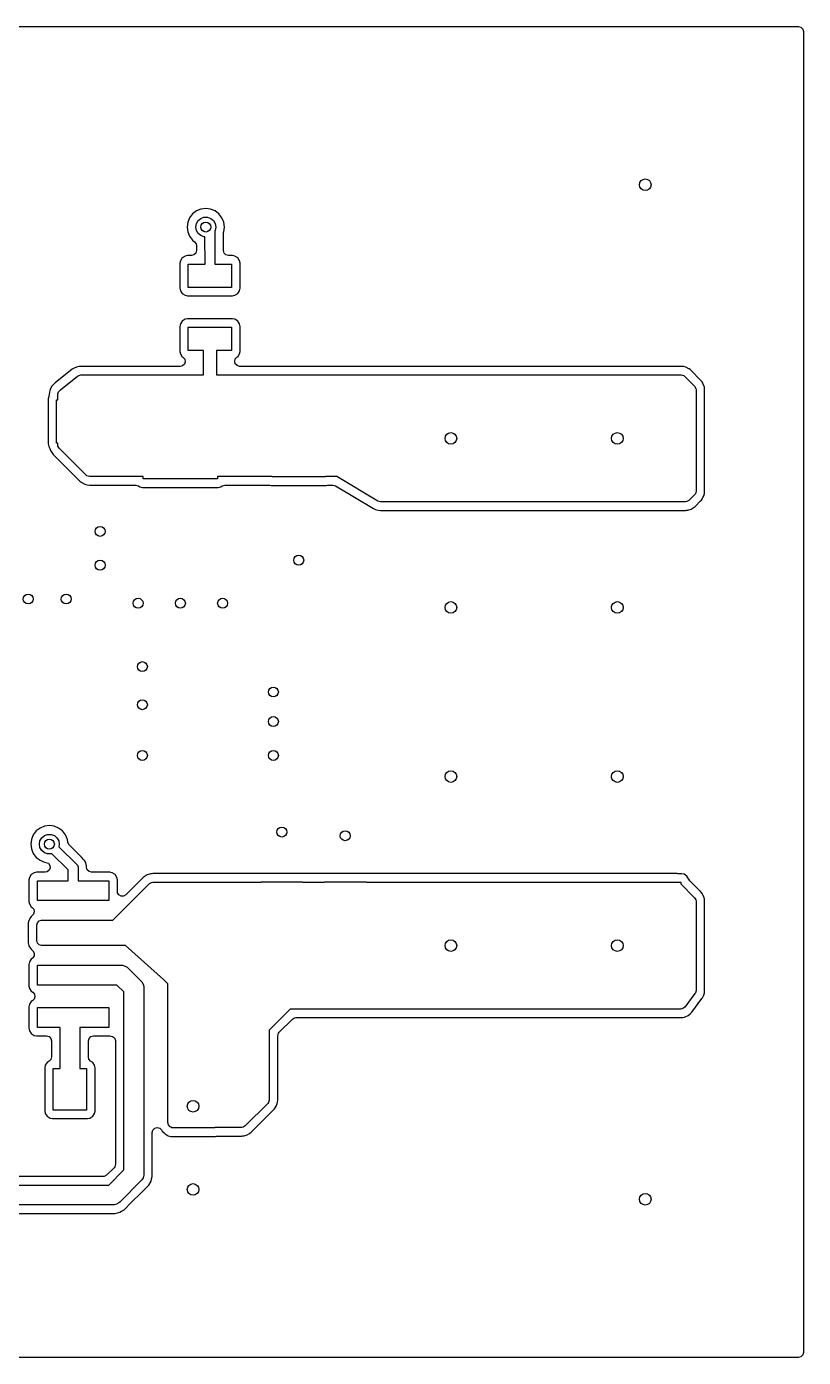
# Model space of a CAD drawing. Extents: x 4.61 to 6.19, y -4.19 to -2.61.
# Drawn here: x 5.268 to 6.187, y -4.187 to -2.613 of the extents above; entities that cross this region are included whole.
import ezdxf

# ---------------------------------------------------------------- set-up
doc = ezdxf.new("R2010")
doc.units = 0
doc.header["$MEASUREMENT"] = 0
doc.layers.add('BLACK', color=7, linetype='CONTINUOUS')

msp = doc.modelspace()

# ---------------------------------------------------------------- linework, layer by layer
at = {"layer": 'BLACK', "linetype": 'CONTINUOUS'}
for p, q in [((4.6188, -2.613), (6.1812, -2.613)), ((6.1812, -2.613), (6.1841, -2.6138)), ((6.1841, -2.6138), (6.1862, -2.6159)), ((6.1862, -2.6159), (6.187, -2.6188)), ((6.187, -2.6188), (6.187, -4.1812)), ((5.469, -2.8309), (5.4644, -2.8344)), ((5.4743, -2.8287), (5.469, -2.8309)), ((5.48, -2.828), (5.4743, -2.8287)), ((5.4743, -2.8287), (5.4743, -2.8287)), ((5.4857, -2.8287), (5.48, -2.828)), ((5.48, -2.828), (5.48, -2.828)), ((5.491, -2.8309), (5.4857, -2.8287)), ((5.4956, -2.8344), (5.491, -2.8309)), ((5.491, -2.8309), (5.491, -2.8309)), ((5.4587, -2.8443), (5.458, -2.85)), ((5.4609, -2.839), (5.4587, -2.8443)), ((5.4587, -2.8443), (5.4587, -2.8443)), ((5.4644, -2.8344), (5.4609, -2.839)), ((5.4682, -2.85), (5.4689, -2.846)), ((5.4689, -2.846), (5.471, -2.8424)), ((5.471, -2.8424), (5.4741, -2.8398)), ((5.4741, -2.8398), (5.4779, -2.8384)), ((5.4779, -2.8384), (5.4821, -2.8384)), ((5.4821, -2.8384), (5.4859, -2.8398)), ((5.4859, -2.8398), (5.489, -2.8424)), ((5.489, -2.8424), (5.4911, -2.846)), ((5.4911, -2.846), (5.4918, -2.85)), ((5.4991, -2.839), (5.4956, -2.8344)), ((5.4956, -2.8344), (5.4956, -2.8344)), ((5.4956, -2.8344), (5.4956, -2.8344)), ((5.5013, -2.8443), (5.4991, -2.839)), ((5.502, -2.85), (5.5013, -2.8443)), ((5.458, -2.85), (5.458, -2.85)), ((5.458, -2.85), (5.4587, -2.8557)), ((5.4587, -2.8557), (5.4609, -2.861)), ((5.4609, -2.861), (5.4609, -2.861)), ((5.4609, -2.861), (5.4644, -2.8656)), ((5.4689, -2.854), (5.4682, -2.85)), ((5.471, -2.8576), (5.4689, -2.854)), ((5.4741, -2.8602), (5.471, -2.8576)), ((5.4779, -2.8616), (5.4741, -2.8602)), ((5.4791, -2.8616), (5.4779, -2.8616)), ((5.4792, -2.8938), (5.4791, -2.8616)), ((5.4911, -2.854), (5.4908, -2.8546)), ((5.4908, -2.8546), (5.4909, -2.8938)), ((5.4918, -2.85), (5.4911, -2.854)), ((5.5009, -2.8577), (5.5012, -2.8561)), ((5.5009, -2.8779), (5.5009, -2.8577)), ((5.5012, -2.8561), (5.5013, -2.8557)), ((5.5012, -2.8561), (5.5012, -2.8561)), ((5.5013, -2.8557), (5.502, -2.85)), ((5.5013, -2.8557), (5.5013, -2.8557)), ((5.4644, -2.8656), (5.4668, -2.8674)), ((5.4668, -2.8674), (5.4686, -2.8698)), ((5.4691, -2.8779), (5.4683, -2.8809)), ((5.4686, -2.8698), (5.4691, -2.872)), ((5.4691, -2.872), (5.4691, -2.8779)), ((5.5017, -2.8809), (5.5009, -2.8779)), ((5.45, -2.8899), (5.4494, -2.8928)), ((5.4494, -2.8928), (5.4494, -2.9224)), ((5.4522, -2.8866), (5.45, -2.8899)), ((5.4555, -2.8844), (5.4522, -2.8866)), ((5.4522, -2.8866), (5.4522, -2.8866)), ((5.4584, -2.8838), (5.4555, -2.8844)), ((5.4632, -2.8838), (5.4584, -2.8838)), ((5.4594, -2.9214), (5.4594, -2.8938)), ((5.4594, -2.8938), (5.4792, -2.8938)), ((5.4661, -2.883), (5.4632, -2.8838)), ((5.4683, -2.8809), (5.4661, -2.883)), ((5.4909, -2.8938), (5.5106, -2.8938)), ((5.5039, -2.883), (5.5017, -2.8809)), ((5.5068, -2.8838), (5.5039, -2.883)), ((5.5116, -2.8838), (5.5068, -2.8838)), ((5.5106, -2.8938), (5.5106, -2.9214)), ((5.5145, -2.8844), (5.5116, -2.8838)), ((5.5178, -2.8866), (5.5145, -2.8844)), ((5.52, -2.8899), (5.5178, -2.8866)), ((5.5178, -2.8866), (5.5178, -2.8866)), ((5.5178, -2.8866), (5.5178, -2.8866)), ((5.5206, -2.8928), (5.52, -2.8899)), ((5.5206, -2.9224), (5.5206, -2.8928)), ((5.4494, -2.9224), (5.45, -2.9253)), ((5.45, -2.9253), (5.4522, -2.9286)), ((5.5106, -2.9214), (5.4594, -2.9214)), ((5.5178, -2.9286), (5.52, -2.9253)), ((5.52, -2.9253), (5.5206, -2.9224)), ((5.4522, -2.9286), (5.4522, -2.9286)), ((5.4522, -2.9286), (5.4555, -2.9308)), ((5.4555, -2.9308), (5.4555, -2.9308)), ((5.4555, -2.9308), (5.4584, -2.9314)), ((5.4584, -2.9314), (5.5116, -2.9314)), ((5.5116, -2.9314), (5.5145, -2.9308)), ((5.5145, -2.9308), (5.5178, -2.9286)), ((5.4555, -2.9592), (5.4522, -2.9614)), ((5.4584, -2.9586), (5.4555, -2.9592)), ((5.5116, -2.9586), (5.4584, -2.9586)), ((5.5145, -2.9592), (5.5116, -2.9586)), ((5.5178, -2.9614), (5.5145, -2.9592)), ((5.45, -2.9647), (5.4494, -2.9676)), ((5.4494, -2.9676), (5.4494, -2.9972)), ((5.4522, -2.9614), (5.45, -2.9647)), ((5.4522, -2.9614), (5.4522, -2.9614)), ((5.4594, -2.9962), (5.4594, -2.9686)), ((5.4594, -2.9686), (5.5106, -2.9686)), ((5.5106, -2.9686), (5.5106, -2.9962)), ((5.52, -2.9647), (5.5178, -2.9614)), ((5.5178, -2.9614), (5.5178, -2.9614)), ((5.5178, -2.9614), (5.5178, -2.9614)), ((5.5206, -2.9676), (5.52, -2.9647)), ((5.5206, -2.9972), (5.5206, -2.9676)), ((5.4494, -2.9972), (5.45, -3.0001)), ((5.45, -3.0001), (5.4522, -3.0034)), ((5.4522, -3.0034), (5.4522, -3.0034)), ((5.4522, -3.0034), (5.4531, -3.004)), ((5.4531, -3.004), (5.4551, -3.0063)), ((5.4551, -3.0063), (5.4557, -3.0093)), ((5.4772, -2.9962), (5.4594, -2.9962)), ((5.4772, -3.025), (5.4772, -2.9962)), ((5.5106, -2.9962), (5.4928, -2.9962)), ((5.4928, -2.9962), (5.4928, -3.025)), ((5.5143, -3.0089), (5.515, -3.006)), ((5.515, -3.006), (5.5169, -3.004)), ((5.5169, -3.004), (5.5175, -3.0036)), ((5.5175, -3.0036), (5.5178, -3.0034)), ((5.5178, -3.0034), (5.52, -3.0001)), ((5.52, -3.0001), (5.5206, -2.9972)), ((5.322, -3.0183), (5.3018, -3.0345)), ((5.3243, -3.0169), (5.322, -3.0183)), ((5.3271, -3.0157), (5.3243, -3.0169)), ((5.3243, -3.0169), (5.3243, -3.0169)), ((5.3304, -3.0149), (5.3271, -3.0157)), ((5.3271, -3.0157), (5.3271, -3.0157)), ((5.3313, -3.0148), (5.3304, -3.0149)), ((5.3315, -3.0148), (5.3313, -3.0148)), ((5.3321, -3.0148), (5.3315, -3.0148)), ((5.4499, -3.0148), (5.3321, -3.0148)), ((5.4525, -3.0142), (5.4499, -3.0148)), ((5.4548, -3.0122), (5.4525, -3.0142)), ((5.4557, -3.0093), (5.4548, -3.0122)), ((5.515, -3.0119), (5.5143, -3.0089)), ((5.5172, -3.014), (5.515, -3.0119)), ((5.5201, -3.0148), (5.5172, -3.014)), ((6.0426, -3.0148), (5.5201, -3.0148)), ((6.0452, -3.0151), (6.0426, -3.0148)), ((6.0426, -3.0148), (6.0426, -3.0148)), ((6.0481, -3.0159), (6.0452, -3.0151)), ((6.0452, -3.0151), (6.0452, -3.0151)), ((6.0517, -3.0177), (6.0481, -3.0159)), ((6.0481, -3.0159), (6.0481, -3.0159)), ((6.0519, -3.0178), (6.0517, -3.0177)), ((6.052, -3.0179), (6.0519, -3.0178)), ((6.0529, -3.0186), (6.052, -3.0179)), ((6.0539, -3.0195), (6.0529, -3.0186)), ((6.0529, -3.0186), (6.0529, -3.0186)), ((6.0529, -3.0186), (6.0529, -3.0186)), ((6.0655, -3.0311), (6.0539, -3.0195)), ((5.2995, -3.0366), (5.298, -3.0382)), ((5.3008, -3.0353), (5.2995, -3.0366)), ((5.3018, -3.0345), (5.3008, -3.0353)), ((5.3008, -3.0353), (5.3008, -3.0353)), ((5.3082, -3.0424), (5.3284, -3.0263)), ((5.3284, -3.0263), (5.3312, -3.0251)), ((5.3312, -3.0251), (5.3321, -3.025)), ((5.3321, -3.025), (5.4772, -3.025)), ((5.4928, -3.025), (6.0426, -3.025)), ((6.0426, -3.025), (6.0455, -3.0258)), ((6.0455, -3.0258), (6.0467, -3.0267)), ((6.0467, -3.0267), (6.0583, -3.0383)), ((6.0671, -3.0332), (6.0655, -3.0311)), ((6.0686, -3.0358), (6.0671, -3.0332)), ((6.0699, -3.0396), (6.0686, -3.0358)), ((5.2942, -3.0505), (5.2936, -3.0534)), ((5.2936, -3.0534), (5.2936, -3.1066)), ((5.2943, -3.0501), (5.2942, -3.0505)), ((5.2948, -3.048), (5.2943, -3.0501)), ((5.2951, -3.0452), (5.2948, -3.0478)), ((5.2948, -3.0478), (5.2948, -3.0479)), ((5.2948, -3.0479), (5.2948, -3.0479)), ((5.2948, -3.0479), (5.2948, -3.048)), ((5.2948, -3.048), (5.2948, -3.048)), ((5.2959, -3.0422), (5.2951, -3.0452)), ((5.2951, -3.0452), (5.2951, -3.0452)), ((5.2977, -3.0387), (5.2959, -3.0422)), ((5.2959, -3.0422), (5.2959, -3.0422)), ((5.298, -3.0382), (5.2977, -3.0387)), ((5.2977, -3.0387), (5.2977, -3.0387)), ((5.305, -3.0478), (5.3058, -3.0449)), ((5.305, -3.0544), (5.305, -3.0478)), ((5.3058, -3.0449), (5.3072, -3.0432)), ((5.3072, -3.0432), (5.3082, -3.0424)), ((6.0583, -3.0383), (6.0598, -3.0409)), ((6.0598, -3.0409), (6.06, -3.0424)), ((6.06, -3.0424), (6.06, -3.1626)), ((6.0701, -3.0411), (6.0699, -3.0396)), ((6.0702, -3.0424), (6.0701, -3.0411)), ((6.0702, -3.1626), (6.0702, -3.0424)), ((6.0702, -3.0424), (6.0702, -3.0424)), ((5.3036, -3.1056), (5.3036, -3.0544)), ((5.3036, -3.0544), (5.305, -3.0544)), ((5.2936, -3.1066), (5.2942, -3.1095)), ((5.2942, -3.1095), (5.2942, -3.1095)), ((5.2942, -3.1095), (5.2949, -3.1106)), ((5.2949, -3.1106), (5.2956, -3.112)), ((5.2956, -3.112), (5.2964, -3.1142)), ((5.2964, -3.1142), (5.2979, -3.1168)), ((5.305, -3.1056), (5.3036, -3.1056)), ((5.305, -3.1076), (5.305, -3.1056)), ((5.3052, -3.1091), (5.305, -3.1076)), ((5.3067, -3.1117), (5.3052, -3.1091)), ((5.3383, -3.1433), (5.3067, -3.1117)), ((5.2979, -3.1168), (5.2995, -3.1189)), ((5.2995, -3.1189), (5.3311, -3.1505)), ((5.3395, -3.1442), (5.3383, -3.1433)), ((5.3424, -3.145), (5.3395, -3.1442)), ((5.4061, -3.145), (5.3424, -3.145)), ((5.4061, -3.148), (5.4061, -3.145)), ((5.4939, -3.148), (5.4061, -3.148)), ((5.5585, -3.145), (5.4939, -3.145)), ((5.4939, -3.145), (5.4939, -3.148)), ((5.5585, -3.1456), (5.5585, -3.145)), ((5.6215, -3.1456), (5.5585, -3.1456)), ((5.635, -3.145), (5.6215, -3.145)), ((5.6215, -3.145), (5.6215, -3.1456)), ((5.6836, -3.1742), (5.635, -3.145)), ((5.3311, -3.1505), (5.3321, -3.1514)), ((5.3321, -3.1514), (5.3328, -3.1519)), ((5.3328, -3.1519), (5.333, -3.1521)), ((5.333, -3.1521), (5.3331, -3.1522)), ((5.3331, -3.1522), (5.3333, -3.1523)), ((5.3333, -3.1523), (5.3368, -3.154)), ((5.3368, -3.154), (5.3369, -3.1541)), ((5.3369, -3.1541), (5.3369, -3.1541)), ((5.3369, -3.1541), (5.3369, -3.1541)), ((5.3369, -3.1541), (5.3383, -3.1545)), ((5.3383, -3.1545), (5.3398, -3.1549)), ((5.3398, -3.1549), (5.3398, -3.1549)), ((5.3398, -3.1549), (5.3398, -3.1549)), ((5.3398, -3.1549), (5.3424, -3.1552)), ((5.3424, -3.1552), (5.3424, -3.1552)), ((5.3424, -3.1552), (5.3972, -3.1552)), ((5.3972, -3.1552), (5.4001, -3.156)), ((5.4001, -3.156), (5.4004, -3.1562)), ((5.4004, -3.1562), (5.4022, -3.1574)), ((5.4022, -3.1574), (5.4051, -3.158)), ((5.4051, -3.158), (5.4949, -3.158)), ((5.4949, -3.158), (5.4978, -3.1574)), ((5.4978, -3.1574), (5.4996, -3.1562)), ((5.4996, -3.1562), (5.5025, -3.1552)), ((5.5025, -3.1552), (5.5028, -3.1552)), ((5.5028, -3.1552), (5.5548, -3.1552)), ((5.5548, -3.1552), (5.5559, -3.1553)), ((5.5559, -3.1553), (5.5575, -3.1556)), ((5.5575, -3.1556), (5.6225, -3.1556)), ((5.6225, -3.1556), (5.6241, -3.1553)), ((5.6241, -3.1553), (5.6252, -3.1552)), ((5.6252, -3.1552), (5.6305, -3.1552)), ((5.6305, -3.1552), (5.6335, -3.156)), ((5.6335, -3.156), (5.6336, -3.1561)), ((5.6336, -3.1561), (5.6784, -3.1829)), ((6.06, -3.1626), (6.0592, -3.1655)), ((6.0699, -3.1652), (6.0702, -3.1626)), ((6.0702, -3.1626), (6.0702, -3.1626)), ((5.6837, -3.1742), (5.6836, -3.1742)), ((5.6866, -3.175), (5.6837, -3.1742)), ((5.695, -3.175), (5.6866, -3.175)), ((5.845, -3.175), (5.695, -3.175)), ((5.8919, -3.175), (5.845, -3.175)), ((6.0419, -3.175), (5.8919, -3.175)), ((6.0476, -3.175), (6.0419, -3.175)), ((6.0491, -3.1748), (6.0476, -3.175)), ((6.0517, -3.1733), (6.0491, -3.1748)), ((6.0583, -3.1667), (6.0517, -3.1733)), ((6.0592, -3.1655), (6.0583, -3.1667)), ((6.0589, -3.1805), (6.0655, -3.1739)), ((6.0655, -3.1739), (6.0664, -3.1729)), ((6.0664, -3.1729), (6.0671, -3.172)), ((6.0671, -3.172), (6.0672, -3.1719)), ((6.0672, -3.1719), (6.0673, -3.1717)), ((6.0673, -3.1717), (6.0682, -3.1699)), ((6.0673, -3.1717), (6.0673, -3.1717)), ((6.0673, -3.1717), (6.0673, -3.1717)), ((6.0673, -3.1717), (6.0673, -3.1717)), ((6.0682, -3.1699), (6.0691, -3.1681)), ((6.0691, -3.1681), (6.0699, -3.1652)), ((6.0699, -3.1652), (6.0699, -3.1652)), ((6.0699, -3.1652), (6.0699, -3.1652)), ((5.6784, -3.1829), (5.6784, -3.183)), ((5.6784, -3.183), (5.6785, -3.183)), ((5.6785, -3.183), (5.681, -3.1841)), ((5.681, -3.1841), (5.684, -3.1849)), ((5.684, -3.1849), (5.684, -3.1849)), ((5.684, -3.1849), (5.684, -3.1849)), ((5.684, -3.1849), (5.6866, -3.1852)), ((5.6866, -3.1852), (5.6866, -3.1852)), ((5.6866, -3.1852), (6.0476, -3.1852)), ((6.0476, -3.1852), (6.0489, -3.1851)), ((6.0476, -3.1852), (6.0476, -3.1852)), ((6.0489, -3.1851), (6.0504, -3.1849)), ((6.0504, -3.1849), (6.0542, -3.1836)), ((6.0542, -3.1836), (6.0568, -3.1821)), ((6.0568, -3.1821), (6.0589, -3.1805)), ((5.2759, -3.569), (5.2737, -3.5743)), ((5.2794, -3.5644), (5.2759, -3.569)), ((5.284, -3.5609), (5.2794, -3.5644)), ((5.2839, -3.576), (5.286, -3.5724)), ((5.2893, -3.5587), (5.284, -3.5609)), ((5.286, -3.5724), (5.2891, -3.5698)), ((5.2891, -3.5698), (5.2929, -3.5684)), ((5.295, -3.558), (5.2893, -3.5587)), ((5.2893, -3.5587), (5.2893, -3.5587)), ((5.2929, -3.5684), (5.2971, -3.5684)), ((5.3007, -3.5587), (5.295, -3.558)), ((5.295, -3.558), (5.295, -3.558)), ((5.2971, -3.5684), (5.3009, -3.5698)), ((5.306, -3.5609), (5.3007, -3.5587)), ((5.3009, -3.5698), (5.304, -3.5724)), ((5.304, -3.5724), (5.3061, -3.576)), ((5.3106, -3.5644), (5.306, -3.5609)), ((5.306, -3.5609), (5.306, -3.5609)), ((5.3141, -3.569), (5.3106, -3.5644)), ((5.3163, -3.5743), (5.3141, -3.569)), ((5.3141, -3.569), (5.3141, -3.569)), ((5.2737, -3.5743), (5.273, -3.58)), ((5.273, -3.58), (5.273, -3.58)), ((5.273, -3.58), (5.2737, -3.5857)), ((5.2737, -3.5743), (5.2737, -3.5743)), ((5.2737, -3.5857), (5.2759, -3.591)), ((5.2832, -3.58), (5.2839, -3.576)), ((5.2839, -3.584), (5.2832, -3.58)), ((5.286, -3.5876), (5.2839, -3.584)), ((5.2891, -3.5902), (5.286, -3.5876)), ((5.3061, -3.576), (5.3068, -3.58)), ((5.3068, -3.58), (5.3063, -3.583)), ((5.3063, -3.583), (5.3274, -3.604)), ((5.3167, -3.5774), (5.3163, -3.5743)), ((5.3168, -3.5782), (5.3167, -3.5774)), ((5.3184, -3.5808), (5.3168, -3.5782)), ((5.333, -3.5954), (5.3184, -3.5808)), ((5.2759, -3.591), (5.2794, -3.5956)), ((5.2794, -3.5956), (5.2794, -3.5956)), ((5.2794, -3.5956), (5.284, -3.5991)), ((5.284, -3.5991), (5.284, -3.5991)), ((5.284, -3.5991), (5.2873, -3.6005)), ((5.2873, -3.6005), (5.2893, -3.6013)), ((5.2929, -3.5916), (5.2891, -3.5902)), ((5.2893, -3.6013), (5.291, -3.6015)), ((5.291, -3.6015), (5.2938, -3.6026)), ((5.2971, -3.5916), (5.2929, -3.5916)), ((5.2938, -3.6026), (5.2956, -3.6051)), ((5.298, -3.5913), (5.2971, -3.5916)), ((5.3173, -3.6105), (5.298, -3.5913)), ((5.3274, -3.604), (5.3281, -3.6049)), ((5.3359, -3.5984), (5.333, -3.5954)), ((5.3364, -3.5993), (5.3359, -3.5984)), ((5.3359, -3.5984), (5.3359, -3.5984)), ((5.3359, -3.5984), (5.3359, -3.5984)), ((5.338, -3.602), (5.3364, -3.5993)), ((5.3391, -3.6061), (5.338, -3.602)), ((5.2714, -3.6193), (5.2708, -3.6222)), ((5.2736, -3.616), (5.2714, -3.6193)), ((5.277, -3.6138), (5.2736, -3.616)), ((5.2736, -3.616), (5.2736, -3.616)), ((5.2799, -3.6132), (5.277, -3.6138)), ((5.2902, -3.6132), (5.2799, -3.6132)), ((5.2924, -3.6127), (5.2902, -3.6132)), ((5.2948, -3.6109), (5.2924, -3.6127)), ((5.296, -3.6081), (5.2948, -3.6109)), ((5.2956, -3.6051), (5.296, -3.6081)), ((5.3173, -3.6232), (5.3173, -3.6105)), ((5.3281, -3.6049), (5.3286, -3.6061)), ((5.3286, -3.6061), (5.329, -3.607)), ((5.329, -3.607), (5.329, -3.6232)), ((5.3391, -3.6073), (5.3391, -3.6061)), ((5.3391, -3.6061), (5.3391, -3.6061)), ((5.3399, -3.6102), (5.3391, -3.6073)), ((5.342, -3.6124), (5.3399, -3.6102)), ((5.345, -3.6132), (5.342, -3.6124)), ((5.3665, -3.6132), (5.345, -3.6132)), ((5.3694, -3.6138), (5.3665, -3.6132)), ((5.3727, -3.616), (5.3694, -3.6138)), ((5.375, -3.6193), (5.3727, -3.616)), ((5.3727, -3.616), (5.3727, -3.616)), ((5.3727, -3.616), (5.3727, -3.616)), ((5.3755, -3.6222), (5.375, -3.6193)), ((5.4061, -3.6195), (5.3855, -3.64)), ((5.4082, -3.6179), (5.4061, -3.6195)), ((5.4108, -3.6164), (5.4082, -3.6179)), ((5.4082, -3.6179), (5.4082, -3.6179)), ((5.4146, -3.6151), (5.4108, -3.6164)), ((5.4161, -3.6149), (5.4146, -3.6151)), ((5.4174, -3.6148), (5.4161, -3.6149)), ((5.5432, -3.6148), (5.4174, -3.6148)), ((5.5444, -3.6147), (5.5432, -3.6148)), ((5.5956, -3.6147), (5.5444, -3.6147)), ((5.5444, -3.6147), (5.5444, -3.6147)), ((5.5444, -3.6147), (5.5444, -3.6147)), ((5.5968, -3.6148), (5.5956, -3.6147)), ((5.5956, -3.6147), (5.5956, -3.6147)), ((5.6182, -3.6148), (5.5968, -3.6148)), ((5.6194, -3.6147), (5.6182, -3.6148)), ((5.6706, -3.6147), (5.6194, -3.6147)), ((5.6194, -3.6147), (5.6194, -3.6147)), ((5.6194, -3.6147), (5.6194, -3.6147)), ((5.6718, -3.6148), (5.6706, -3.6147)), ((5.6706, -3.6147), (5.6706, -3.6147)), ((6.0376, -3.6148), (5.6718, -3.6148)), ((6.0387, -3.6149), (6.0376, -3.6148)), ((6.0376, -3.6148), (6.0376, -3.6148)), ((6.0394, -3.615), (6.0387, -3.6149)), ((6.0428, -3.615), (6.0394, -3.615)), ((6.0458, -3.6156), (6.0428, -3.615)), ((6.0491, -3.6178), (6.0458, -3.6156)), ((6.0505, -3.62), (6.0491, -3.6178)), ((6.0491, -3.6178), (6.0491, -3.6178)), ((6.0491, -3.6178), (6.0491, -3.6178)), ((6.0513, -3.6211), (6.0505, -3.62)), ((5.2708, -3.6222), (5.2708, -3.6478)), ((5.2809, -3.6468), (5.2809, -3.6232)), ((5.2809, -3.6232), (5.3173, -3.6232)), ((5.329, -3.6232), (5.3655, -3.6232)), ((5.3655, -3.6232), (5.3655, -3.6468)), ((5.37, -3.67), (5.4133, -3.6267)), ((5.3755, -3.6359), (5.3755, -3.6222)), ((5.3757, -3.6374), (5.3755, -3.6359)), ((5.4133, -3.6267), (5.4159, -3.6252)), ((5.4159, -3.6252), (5.4174, -3.625)), ((5.4174, -3.625), (5.5454, -3.625)), ((5.5454, -3.625), (5.5454, -3.6247)), ((5.5454, -3.6247), (5.5946, -3.6247)), ((5.5946, -3.6247), (5.5946, -3.625)), ((5.5946, -3.625), (5.6204, -3.625)), ((5.6204, -3.625), (5.6204, -3.6247)), ((5.6204, -3.6247), (5.6696, -3.6247)), ((5.6696, -3.6247), (5.6696, -3.625)), ((5.6696, -3.625), (6.0376, -3.625)), ((6.0376, -3.625), (6.0419, -3.625)), ((6.0419, -3.625), (6.0419, -3.6269)), ((6.0419, -3.6269), (6.0583, -3.6433)), ((6.0514, -3.6213), (6.0513, -3.6211)), ((6.0526, -3.6232), (6.0514, -3.6213)), ((6.0655, -3.6361), (6.0526, -3.6232)), ((6.0671, -3.6382), (6.0655, -3.6361)), ((5.2708, -3.6478), (5.2714, -3.6507)), ((5.2714, -3.6507), (5.2736, -3.654)), ((5.3655, -3.6468), (5.2809, -3.6468)), ((5.3772, -3.64), (5.3757, -3.6374)), ((5.3799, -3.6415), (5.3772, -3.64)), ((5.3829, -3.6415), (5.3799, -3.6415)), ((5.3855, -3.64), (5.3829, -3.6415)), ((6.0583, -3.6433), (6.0598, -3.6459)), ((6.0598, -3.6459), (6.06, -3.6474)), ((6.06, -3.6474), (6.06, -3.753)), ((6.0686, -3.6408), (6.0671, -3.6382)), ((6.0699, -3.6446), (6.0686, -3.6408)), ((6.0701, -3.6461), (6.0699, -3.6446)), ((6.0702, -3.6474), (6.0701, -3.6461)), ((6.0702, -3.753), (6.0702, -3.6474)), ((6.0702, -3.6474), (6.0702, -3.6474)), ((5.2727, -3.6667), (5.2709, -3.6703)), ((5.2736, -3.6657), (5.2727, -3.6667)), ((5.2736, -3.654), (5.2736, -3.654)), ((5.2736, -3.654), (5.2746, -3.6547)), ((5.2755, -3.6637), (5.2736, -3.6657)), ((5.2746, -3.6547), (5.2767, -3.657)), ((5.2763, -3.6628), (5.2755, -3.6637)), ((5.2772, -3.66), (5.2763, -3.6628)), ((5.2767, -3.657), (5.2772, -3.66)), ((5.2701, -3.6732), (5.2698, -3.6759)), ((5.2698, -3.6759), (5.2698, -3.6941)), ((5.2709, -3.6703), (5.2701, -3.6732)), ((5.2701, -3.6732), (5.2701, -3.6732)), ((5.2709, -3.6703), (5.2709, -3.6703)), ((5.28, -3.6759), (5.2808, -3.6729)), ((5.28, -3.6941), (5.28, -3.6759)), ((5.2808, -3.6729), (5.2829, -3.6708)), ((5.2829, -3.6708), (5.2859, -3.67)), ((5.2859, -3.67), (5.37, -3.67)), ((5.2698, -3.6941), (5.2701, -3.6968)), ((5.2701, -3.6968), (5.2701, -3.6968)), ((5.2701, -3.6968), (5.2709, -3.6997)), ((5.2808, -3.6971), (5.28, -3.6941)), ((5.2829, -3.6992), (5.2808, -3.6971)), ((5.2709, -3.6997), (5.2713, -3.701)), ((5.2713, -3.701), (5.2736, -3.7043)), ((5.2736, -3.7043), (5.2736, -3.7043)), ((5.2736, -3.7043), (5.2755, -3.7063)), ((5.2755, -3.7146), (5.2746, -3.7153)), ((5.2755, -3.7063), (5.2771, -3.7089)), ((5.2771, -3.7119), (5.2755, -3.7146)), ((5.2771, -3.7089), (5.2771, -3.7119)), ((5.2859, -3.7), (5.2829, -3.6992)), ((5.385, -3.7), (5.2859, -3.7)), ((5.43, -3.74), (5.385, -3.7)), ((5.2714, -3.7193), (5.2708, -3.7222)), ((5.2708, -3.7222), (5.2708, -3.7478)), ((5.2736, -3.716), (5.2714, -3.7193)), ((5.2746, -3.7153), (5.2736, -3.716)), ((5.2736, -3.716), (5.2736, -3.716)), ((5.2809, -3.7468), (5.2809, -3.7232)), ((5.2809, -3.7232), (5.3655, -3.7232)), ((5.3655, -3.7232), (5.38, -3.7232)), ((5.3655, -3.7232), (5.3655, -3.7232)), ((5.38, -3.7232), (5.3815, -3.7233)), ((5.3815, -3.7233), (5.3845, -3.7241)), ((5.3845, -3.7241), (5.3872, -3.7256)), ((5.3872, -3.7256), (5.4034, -3.7416)), ((5.4034, -3.7416), (5.4044, -3.7428)), ((5.4044, -3.7428), (5.4059, -3.7455)), ((5.4059, -3.7455), (5.4067, -3.7485)), ((5.435, -3.745), (5.43, -3.74)), ((5.435, -3.9091), (5.435, -3.745)), ((5.2708, -3.7478), (5.2714, -3.7507)), ((5.2714, -3.7507), (5.2736, -3.754)), ((5.2736, -3.754), (5.2736, -3.754)), ((5.2736, -3.754), (5.2753, -3.7551)), ((5.2753, -3.7551), (5.2773, -3.7574)), ((5.2779, -3.7604), (5.2769, -3.7633)), ((5.2773, -3.7574), (5.2779, -3.7604)), ((5.3232, -3.7468), (5.2809, -3.7468)), ((5.3655, -3.7468), (5.3232, -3.7468)), ((5.375, -3.7467), (5.3655, -3.7467)), ((5.3655, -3.7467), (5.3655, -3.7468)), ((5.3832, -3.7548), (5.375, -3.7467)), ((5.3833, -3.965), (5.3832, -3.7548)), ((5.4067, -3.7485), (5.4068, -3.97)), ((6.0588, -3.7566), (6.0468, -3.7727)), ((6.0592, -3.756), (6.0588, -3.7566)), ((6.06, -3.753), (6.0592, -3.756)), ((6.0674, -3.7622), (6.0677, -3.7616)), ((6.0677, -3.7616), (6.0691, -3.7586)), ((6.0691, -3.7586), (6.0699, -3.7557)), ((6.0699, -3.7557), (6.0702, -3.753)), ((6.0699, -3.7557), (6.0699, -3.7557)), ((6.0699, -3.7557), (6.0699, -3.7557)), ((6.0702, -3.753), (6.0702, -3.753)), ((5.2714, -3.7693), (5.2708, -3.7722)), ((5.2708, -3.7722), (5.2708, -3.7978)), ((5.2736, -3.766), (5.2714, -3.7693)), ((5.2753, -3.7649), (5.2736, -3.766)), ((5.2736, -3.766), (5.2736, -3.766)), ((5.2769, -3.7633), (5.2753, -3.7649)), ((5.2809, -3.7968), (5.2809, -3.7732)), ((5.2809, -3.7732), (5.3655, -3.7732)), ((5.3655, -3.7732), (5.3655, -3.7968)), ((5.58, -3.775), (5.555, -3.8)), ((6.0421, -3.775), (5.58, -3.775)), ((6.0444, -3.7745), (6.0421, -3.775)), ((6.0468, -3.7727), (6.0444, -3.7745)), ((6.0549, -3.7788), (6.067, -3.7627)), ((6.067, -3.7627), (6.0674, -3.7622)), ((5.5669, -3.8025), (5.5825, -3.7869)), ((5.5825, -3.7869), (5.5851, -3.7854)), ((5.5851, -3.7854), (5.5867, -3.7852)), ((5.5867, -3.7852), (6.0421, -3.7852)), ((6.0421, -3.7852), (6.0441, -3.785)), ((6.0421, -3.7852), (6.0421, -3.7852)), ((6.0441, -3.785), (6.0464, -3.7845)), ((6.0464, -3.7845), (6.0471, -3.7844)), ((6.0471, -3.7844), (6.0507, -3.7826)), ((6.0507, -3.7826), (6.0531, -3.7807)), ((6.0531, -3.7807), (6.0549, -3.7788)), ((5.2708, -3.7978), (5.2714, -3.8007)), ((5.2714, -3.8007), (5.2736, -3.804)), ((5.2736, -3.804), (5.2736, -3.804)), ((5.2736, -3.804), (5.277, -3.8062)), ((5.277, -3.8062), (5.277, -3.8062)), ((5.277, -3.8062), (5.2799, -3.8068)), ((5.2799, -3.8068), (5.2917, -3.8068)), ((5.3076, -3.7968), (5.2809, -3.7968)), ((5.2917, -3.8068), (5.2946, -3.8076)), ((5.2946, -3.8076), (5.2968, -3.8098)), ((5.3076, -3.8454), (5.3076, -3.7968)), ((5.3655, -3.7968), (5.3311, -3.7968)), ((5.3311, -3.7968), (5.3312, -3.8454)), ((5.342, -3.8098), (5.3441, -3.8076)), ((5.3441, -3.8076), (5.3471, -3.8068)), ((5.3471, -3.8068), (5.3665, -3.8068)), ((5.3665, -3.8068), (5.3665, -3.8068)), ((5.3665, -3.8068), (5.3665, -3.8068)), ((5.3665, -3.8068), (5.3667, -3.8068)), ((5.3667, -3.8068), (5.3697, -3.8073)), ((5.3697, -3.8073), (5.3721, -3.8092)), ((5.555, -3.8), (5.555, -3.8826)), ((5.5652, -3.8067), (5.566, -3.8037)), ((5.5652, -3.8826), (5.5652, -3.8067)), ((5.566, -3.8037), (5.5669, -3.8025)), ((5.2968, -3.8098), (5.2975, -3.8127)), ((5.2975, -3.8127), (5.2975, -3.8316)), ((5.3412, -3.8127), (5.342, -3.8098)), ((5.3412, -3.8316), (5.3412, -3.8127)), ((5.3721, -3.8092), (5.3731, -3.8121)), ((5.3731, -3.8121), (5.3732, -3.8126)), ((5.3732, -3.8126), (5.3732, -3.9585)), ((5.2925, -3.8382), (5.2902, -3.8415)), ((5.2949, -3.8365), (5.2925, -3.8382)), ((5.2925, -3.8382), (5.2925, -3.8382)), ((5.2968, -3.8346), (5.2949, -3.8365)), ((5.2975, -3.8316), (5.2968, -3.8346)), ((5.3418, -3.8342), (5.3412, -3.8316)), ((5.3438, -3.8365), (5.3418, -3.8342)), ((5.3463, -3.8382), (5.3438, -3.8365)), ((5.3485, -3.8415), (5.3463, -3.8382)), ((5.3463, -3.8382), (5.3463, -3.8382)), ((5.2902, -3.8415), (5.2897, -3.8444)), ((5.2897, -3.8444), (5.2897, -3.8956)), ((5.2997, -3.8946), (5.2997, -3.8454)), ((5.2997, -3.8454), (5.3076, -3.8454)), ((5.3312, -3.8454), (5.3391, -3.8454)), ((5.3391, -3.8454), (5.3391, -3.8946)), ((5.3491, -3.8444), (5.3485, -3.8415)), ((5.3491, -3.8956), (5.3491, -3.8444)), ((5.5533, -3.8867), (5.5267, -3.9133)), ((5.5542, -3.8855), (5.5533, -3.8867)), ((5.555, -3.8826), (5.5542, -3.8855)), ((5.5641, -3.8881), (5.5649, -3.8852)), ((5.5649, -3.8852), (5.5652, -3.8826)), ((5.5649, -3.8852), (5.5649, -3.8852)), ((5.5649, -3.8852), (5.5649, -3.8852)), ((5.5652, -3.8826), (5.5652, -3.8826)), ((5.2897, -3.8956), (5.2902, -3.8985)), ((5.2902, -3.8985), (5.2925, -3.9018)), ((5.2925, -3.9018), (5.2925, -3.9018)), ((5.2925, -3.9018), (5.2958, -3.904)), ((5.3391, -3.8946), (5.2997, -3.8946)), ((5.343, -3.904), (5.3463, -3.9018)), ((5.3463, -3.9018), (5.3485, -3.8985)), ((5.3485, -3.8985), (5.3491, -3.8956)), ((5.5339, -3.9205), (5.5605, -3.8939)), ((5.5605, -3.8939), (5.5614, -3.8929)), ((5.5614, -3.8929), (5.5621, -3.892)), ((5.5621, -3.892), (5.5622, -3.8919)), ((5.5622, -3.8919), (5.5623, -3.8917)), ((5.5623, -3.8917), (5.5632, -3.8899)), ((5.5623, -3.8917), (5.5623, -3.8917)), ((5.5623, -3.8917), (5.5623, -3.8917)), ((5.5623, -3.8917), (5.5623, -3.8917)), ((5.5632, -3.8899), (5.5641, -3.8881)), ((5.2958, -3.904), (5.2958, -3.904)), ((5.2958, -3.904), (5.2987, -3.9046)), ((5.2987, -3.9046), (5.34, -3.9046)), ((5.34, -3.9046), (5.343, -3.904)), ((5.4168, -3.9211), (5.4176, -3.9181)), ((5.4176, -3.9181), (5.4198, -3.916)), ((5.4198, -3.916), (5.4227, -3.9152)), ((5.4227, -3.9152), (5.4256, -3.916)), ((5.4256, -3.916), (5.4276, -3.9178)), ((5.4276, -3.9178), (5.4286, -3.9193)), ((5.4286, -3.9193), (5.4307, -3.9214)), ((5.4358, -3.9121), (5.435, -3.9091)), ((5.4379, -3.9142), (5.4358, -3.9121)), ((5.4394, -3.9146), (5.4379, -3.9142)), ((5.4394, -3.9156), (5.4394, -3.9146)), ((5.4906, -3.9156), (5.4394, -3.9156)), ((5.5226, -3.915), (5.4906, -3.915)), ((5.4906, -3.915), (5.4906, -3.9156)), ((5.5241, -3.9148), (5.5226, -3.915)), ((5.5267, -3.9133), (5.5241, -3.9148)), ((5.4168, -3.9668), (5.4168, -3.9211)), ((5.4307, -3.9214), (5.4315, -3.9221)), ((5.4315, -3.9221), (5.4318, -3.9224)), ((5.4318, -3.9224), (5.4318, -3.9224)), ((5.4318, -3.9224), (5.4322, -3.9228)), ((5.4322, -3.9228), (5.4322, -3.9228)), ((5.4322, -3.9228), (5.4322, -3.9228)), ((5.4322, -3.9228), (5.4355, -3.925)), ((5.4355, -3.925), (5.4384, -3.9256)), ((5.4384, -3.9256), (5.4916, -3.9256)), ((5.4916, -3.9256), (5.4927, -3.9254)), ((5.4927, -3.9254), (5.493, -3.9253)), ((5.493, -3.9253), (5.4941, -3.9252)), ((5.4941, -3.9252), (5.5226, -3.9252)), ((5.5226, -3.9252), (5.5239, -3.9251)), ((5.5226, -3.9252), (5.5226, -3.9252)), ((5.5239, -3.9251), (5.5254, -3.9249)), ((5.5254, -3.9249), (5.5292, -3.9236)), ((5.5292, -3.9236), (5.5318, -3.9221)), ((5.5318, -3.9221), (5.5339, -3.9205)), ((5.3715, -3.9627), (5.3627, -3.9715)), ((5.3652, -3.9832), (5.3833, -3.965)), ((5.3724, -3.9615), (5.3715, -3.9627)), ((5.3732, -3.9585), (5.3724, -3.9615)), ((5.3585, -3.9732), (5.1949, -3.9732)), ((5.36, -3.973), (5.3585, -3.9732)), ((5.3627, -3.9715), (5.36, -3.973)), ((5.4044, -3.9772), (5.3784, -4.0034)), ((5.4059, -3.9745), (5.4044, -3.9772)), ((5.4067, -3.9715), (5.4059, -3.9745)), ((5.4068, -3.97), (5.4067, -3.9715)), ((5.4125, -3.9834), (5.4153, -3.9784)), ((5.4153, -3.9784), (5.416, -3.9759)), ((5.416, -3.9759), (5.4168, -3.9729)), ((5.4168, -3.9671), (5.4168, -3.9668)), ((5.4168, -3.9668), (5.4168, -3.9668)), ((5.4168, -3.9729), (5.4168, -3.9671)), ((5.179, -3.9833), (5.3652, -3.9832)), ((5.388, -4.0079), (5.4079, -3.988)), ((5.4079, -3.988), (5.4084, -3.9875)), ((5.4079, -3.988), (5.4079, -3.988)), ((5.4084, -3.9875), (5.4125, -3.9834)), ((5.4084, -3.9875), (5.4084, -3.9875)), ((5.3715, -4.0067), (5.179, -4.0068)), ((5.3745, -4.0059), (5.3715, -4.0067)), ((5.3772, -4.0044), (5.3745, -4.0059)), ((5.3784, -4.0034), (5.3772, -4.0044)), ((5.3805, -4.0141), (5.3834, -4.0125)), ((5.3834, -4.0125), (5.3875, -4.0084)), ((5.3875, -4.0084), (5.388, -4.0079)), ((5.3875, -4.0084), (5.3875, -4.0084)), ((5.388, -4.0079), (5.388, -4.0079)), ((5.1949, -4.0168), (5.3729, -4.0168)), ((5.3729, -4.0168), (5.3784, -4.0153)), ((5.3784, -4.0153), (5.3805, -4.0141)), ((5.3784, -4.0153), (5.3784, -4.0153)), ((5.3784, -4.0153), (5.3784, -4.0153)), ((5.3805, -4.0141), (5.3805, -4.0141)), ((6.1841, -4.1862), (6.1812, -4.187)), ((6.1862, -4.1841), (6.1841, -4.1862)), ((6.187, -4.1812), (6.1862, -4.1841)), ((6.1812, -4.187), (4.6188, -4.187))]:
    msp.add_line(p, q, dxfattribs=at)
at = {"layer": 'BLACK'}
for centre, radius in [((6, -2.8), 0.00689), ((5.48, -2.85), 0.00591), ((5.77, -3.1), 0.00689), ((5.9669, -3.1), 0.00689), ((5.355, -3.21), 0.00591), ((5.59, -3.2441), 0.00591), ((5.355, -3.25), 0.00591), ((5.27, -3.29), 0.00591), ((5.315, -3.29), 0.00591), ((5.4, -3.295), 0.00591), ((5.45, -3.295), 0.00591), ((5.5, -3.295), 0.00591), ((5.77, -3.3), 0.00689), ((5.9669, -3.3), 0.00689), ((5.405, -3.37), 0.00591), ((5.56, -3.4), 0.00591), ((5.405, -3.415), 0.00591), ((5.56, -3.435), 0.00591), ((5.405, -3.475), 0.00591), ((5.56, -3.475), 0.00591), ((5.77, -3.5), 0.00689), ((5.9669, -3.5), 0.00689), ((5.57, -3.5656), 0.00591), ((5.645, -3.57), 0.00591), ((5.295, -3.58), 0.00591), ((5.77, -3.7), 0.00689), ((5.9669, -3.7), 0.00689), ((5.465, -3.89), 0.00689), ((5.465, -3.9884), 0.00689), ((6, -4), 0.00689)]:
    msp.add_circle(centre, radius, dxfattribs=at)

doc.saveas('drawing.dxf')
